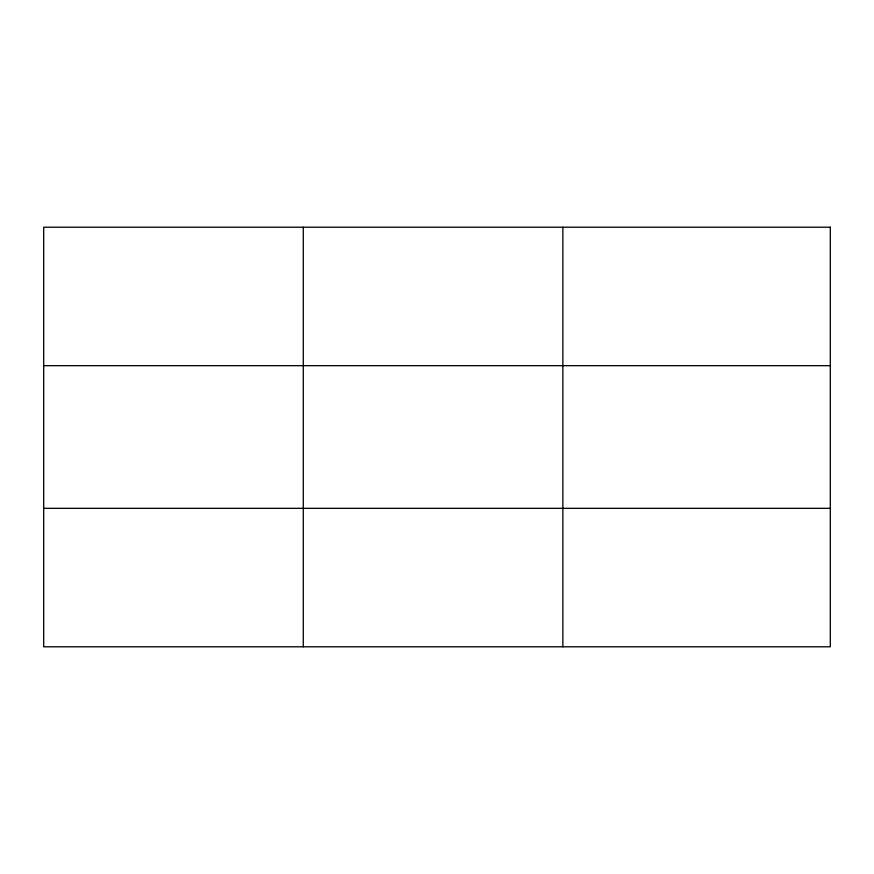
<?xml version="1.0" encoding="UTF-8"?>
<svg xmlns="http://www.w3.org/2000/svg" width="874" height="874" viewBox="0 0 874 874"><rect width="100%" height="100%" fill="white"/><g stroke="black" fill="none" stroke-linecap="round" stroke-linejoin="round"><path stroke-width="1.31" d="M303.278 646.793L303.278 227.207M562.856 646.793L562.856 227.207M43.7 365.671L830.3 365.671M43.7 508.329L830.3 508.329M830.3 227.207L43.7 227.207L43.7 646.793L830.3 646.793L830.3 227.207"/></g></svg>
